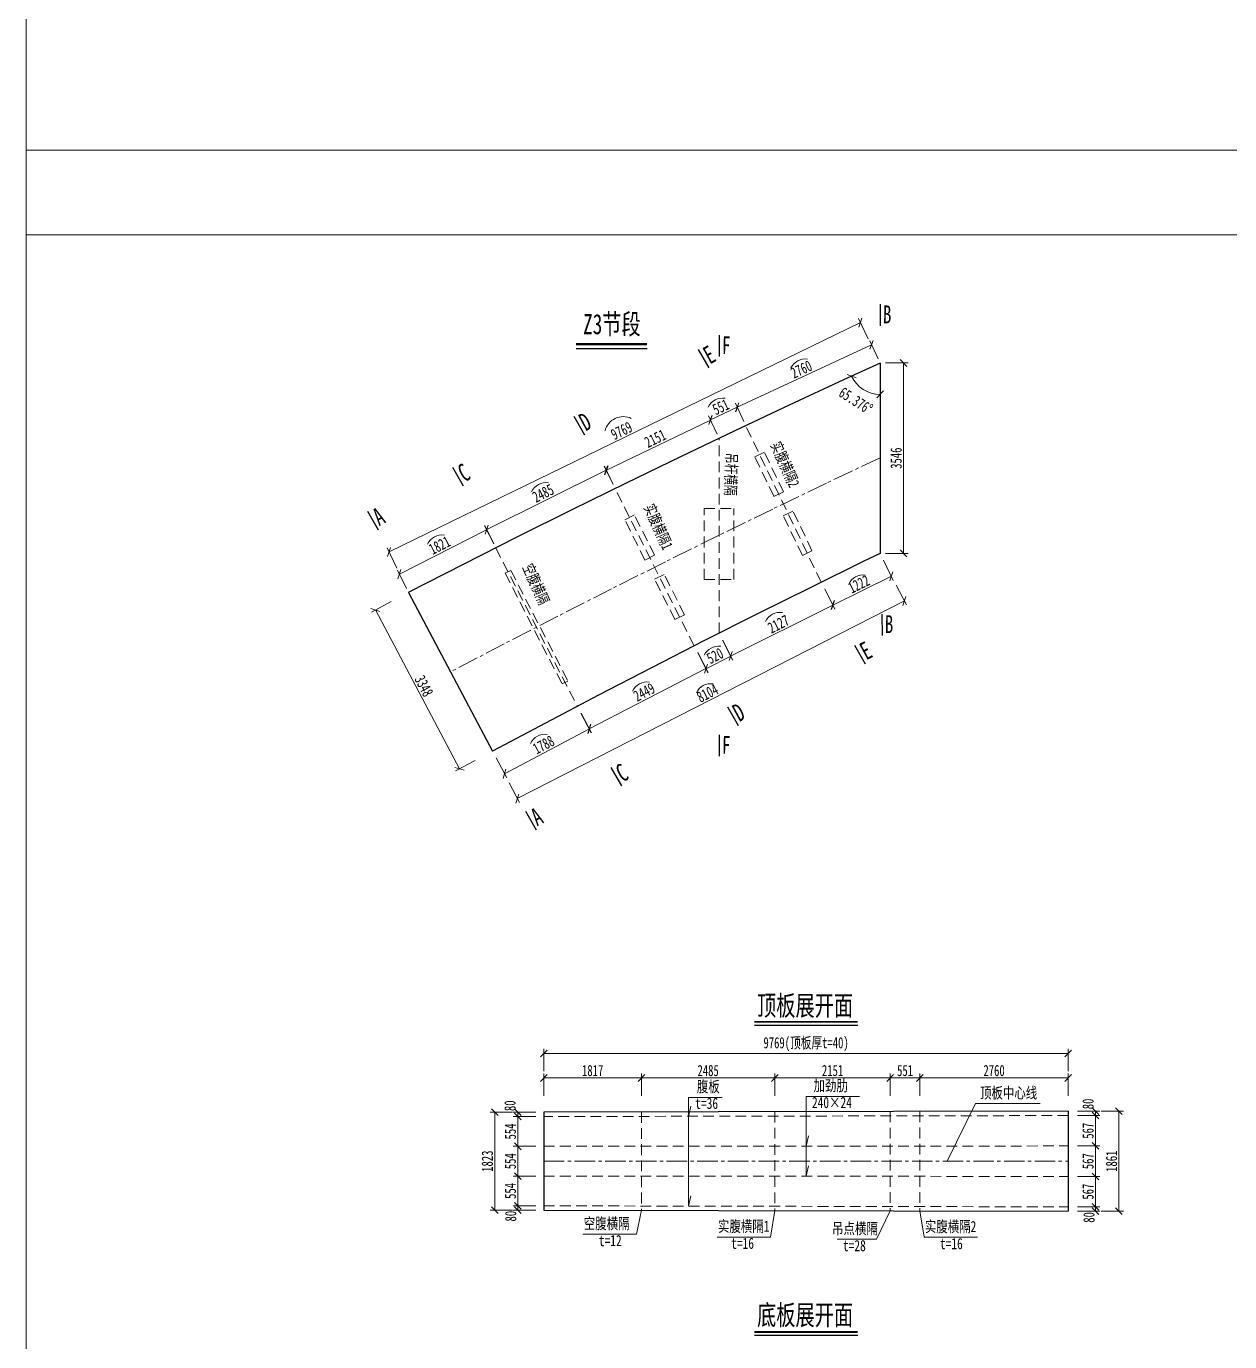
# Model space of a CAD drawing. Header units: millimetres. Extents: x -411717 to -116098, y 0 to 693159.
# Drawn here: x -216406 to -193988, y 296258 to 320762 of the extents above; entities that cross this region are included whole.
import ezdxf
from ezdxf.enums import TextEntityAlignment as Align

# ---------------------------------------------------------------- set-up
doc = ezdxf.new("R2010")
doc.units = ezdxf.units.MM
doc.header["$LTSCALE"] = 2
doc.header["$PDMODE"] = 3
doc.header["$PDSIZE"] = -10
doc.linetypes.add('CENTER2', pattern=[28.575, 19.05, -3.175, 3.175, -3.175])
doc.linetypes.add('DASHED', pattern=[0.75, 0.5, -0.25])
doc.layers.get('Defpoints').update_dxf_attribs({"color": 8, "lineweight": 9})
for name, color, linetype, lineweight in [('中心线', 7, 'CENTER2', 15), ('标注', 4, 'Continuous', 13), ('标注线及字体', 2, 'Continuous', 15), ('桥 构造粗实', 1, 'Continuous', 30), ('细实线', 4, 'Continuous', 15), ('虚线', 4, 'DASHED', 15), ('钢板粗线', 1, 'Continuous', 25)]:
    doc.layers.add(name, color=color, linetype=linetype, lineweight=lineweight)
doc.styles.add('111', font='仿宋_GB2312.ttf', dxfattribs={"width": 0.7})
doc.styles.add('BM_Anno', font='仿宋_GB2312.ttf', dxfattribs={"width": 0.85})
doc.styles.add('仿宋字', font='仿宋_GB2312.ttf', dxfattribs={"width": 0.7})
doc.dimstyles.new('200', dxfattribs={"dimscale": 0, "dimtxt": 2.5, "dimasz": 1.5, "dimexe": 1, "dimexo": 1, "dimgap": 0.4, "dimtad": 1, "dimdec": 0, "dimdsep": 46, "dimtxsty": '111', "dimblk": 'OBLIQUE', "dimcen": 0, "dimclrd": 256, "dimclre": 256, "dimclrt": 256, "dimadec": 1, "dimazin": 2, "dimtfac": 1, "dimtdec": 0, "dimtmove": 2, "dimatfit": 3, "dimfxl": 4, "dimfxlon": 1, "dimtolj": 1, "dimlwd": -1, "dimlwe": -1, "dimarcsym": 0})

# ---------------------------------------------------------------- blocks, each defined once
blk = doc.blocks.new('_Oblique')
at = {"color": 0, "linetype": 'ByBlock', "lineweight": -2}
blk.add_line((-0.5, -0.5), (0.5, 0.5), dxfattribs=at)
blk = doc.blocks.new('*D1661')
at = {"layer": 'Defpoints', "color": 0, "transparency": 16777216}
for p in [(-205604, 312493), (-205435, 312153), (-207659, 311045)]:
    blk.add_point(p, dxfattribs=at)
at = {"layer": '标注', "transparency": 16777216}
for p, q in [((-207829, 311386), (-205604, 312493)), ((-205472, 312227), (-205641, 312568)), ((-207696, 311120), (-207866, 311460))]:
    blk.add_line(p, q, dxfattribs=at)
at = {"layer": '标注', "transparency": 16777216, "xscale": 125.0000000000001, "yscale": 125.0000000000001, "zscale": 125.0000000000001}
for p, rotation in [((-205604, 312493), 26.47063956937237), ((-207829, 311386), 206.4706395693724)]:
    blk.add_blockref('_Oblique', p, dxfattribs=dict(at, rotation=rotation))
at = {"layer": '标注', "transparency": 16777216, "insert": (-206778, 312063), "char_height": 208.3, "attachment_point": 5, "rotation": 26.4706, "style": '111'}
blk.add_mtext('\\A1;2485', dxfattribs=at)
blk = doc.blocks.new('*D1655')
at = {"layer": 'Defpoints', "color": 0, "transparency": 16777216}
for p in [(-207832, 311384), (-207659, 311045), (-209282, 310217)]:
    blk.add_point(p, dxfattribs=at)
at = {"layer": '标注', "transparency": 16777216}
for p, q in [((-207697, 311119), (-207870, 311458)), ((-209455, 310556), (-207832, 311384)), ((-209320, 310291), (-209493, 310630))]:
    blk.add_line(p, q, dxfattribs=at)
at = {"layer": '标注', "transparency": 16777216, "xscale": 125.0000000000001, "yscale": 125.0000000000001, "zscale": 125.0000000000001}
for p, rotation in [((-207832, 311384), 27.03299920683917), ((-209455, 310556), 207.0329992068392)]:
    blk.add_blockref('_Oblique', p, dxfattribs=dict(at, rotation=rotation))
at = {"layer": '标注', "transparency": 16777216, "insert": (-208706, 311093), "char_height": 208.3, "attachment_point": 5, "rotation": 27.033, "style": '111'}
blk.add_mtext('\\A1;1821', dxfattribs=at)
blk = doc.blocks.new('*D1656')
at = {"layer": 'Defpoints', "color": 0, "transparency": 16777216}
for p in [(-203662, 313428), (-203499, 313089), (-205435, 312153)]:
    blk.add_point(p, dxfattribs=at)
at = {"layer": '标注', "transparency": 16777216}
for p, q in [((-205598, 312491), (-203662, 313428)), ((-203535, 313164), (-203698, 313503)), ((-205471, 312228), (-205635, 312566))]:
    blk.add_line(p, q, dxfattribs=at)
at = {"layer": '标注', "transparency": 16777216, "xscale": 125.0000000000001, "yscale": 125.0000000000001, "zscale": 125.0000000000001}
for p, rotation in [((-203662, 313428), 25.81552757595217), ((-205598, 312491), 205.8155275759522)]:
    blk.add_blockref('_Oblique', p, dxfattribs=dict(at, rotation=rotation))
at = {"layer": '标注', "transparency": 16777216, "insert": (-204690, 313083), "char_height": 208.3, "attachment_point": 5, "rotation": 25.8155, "style": '111'}
blk.add_mtext('\\A1;2151', dxfattribs=at)
blk = doc.blocks.new('*D1657')
at = {"layer": 'Defpoints', "color": 0, "transparency": 16777216}
for p in [(-206138, 308095), (-205915, 307675), (-207718, 307257)]:
    blk.add_point(p, dxfattribs=at)
at = {"layer": '细实线', "transparency": 16777216}
for p, q in [((-206071, 307969), (-205876, 307601)), ((-207496, 306837), (-205915, 307675)), ((-207652, 307132), (-207457, 306764))]:
    blk.add_line(p, q, dxfattribs=at)
at = {"layer": '细实线', "transparency": 16777216, "xscale": 125.0000000000001, "yscale": 125.0000000000001, "zscale": 125.0000000000001}
for p, rotation in [((-205915, 307675), 27.92107523219301), ((-207496, 306837), 207.921075232193)]:
    blk.add_blockref('_Oblique', p, dxfattribs=dict(at, rotation=rotation))
at = {"layer": '细实线', "transparency": 16777216, "insert": (-206770, 307378), "char_height": 208.3, "attachment_point": 5, "rotation": 27.9211, "style": '111'}
blk.add_mtext('\\A1;1788', dxfattribs=at)
blk = doc.blocks.new('*D1658')
at = {"layer": 'Defpoints', "color": 0, "transparency": 16777216}
for p in [(-203963, 309221), (-203744, 308798), (-206138, 308095)]:
    blk.add_point(p, dxfattribs=at)
at = {"layer": '标注', "transparency": 16777216}
for p, q in [((-203897, 309095), (-203706, 308724)), ((-205919, 307673), (-203744, 308798)), ((-206073, 307969), (-205881, 307599))]:
    blk.add_line(p, q, dxfattribs=at)
at = {"layer": '标注', "transparency": 16777216, "xscale": 125.0000000000001, "yscale": 125.0000000000001, "zscale": 125.0000000000001}
for p, rotation in [((-203744, 308798), 27.36393538222312), ((-205919, 307673), 207.3639353822231)]:
    blk.add_blockref('_Oblique', p, dxfattribs=dict(at, rotation=rotation))
at = {"layer": '标注', "transparency": 16777216, "insert": (-204895, 308358), "char_height": 208.3, "attachment_point": 5, "rotation": 27.3639, "style": '111'}
blk.add_mtext('\\A1;2449', dxfattribs=at)
blk = doc.blocks.new('*D1659')
at = {"layer": 'Defpoints', "color": 0, "transparency": 16777216}
for p in [(-201596, 310408), (-201382, 309980), (-203499, 309456)]:
    blk.add_point(p, dxfattribs=at)
at = {"layer": '标注', "transparency": 16777216}
for p, q in [((-201531, 310278), (-201345, 309906)), ((-203285, 309029), (-201382, 309980)), ((-203434, 309327), (-203247, 308954))]:
    blk.add_line(p, q, dxfattribs=at)
at = {"layer": '标注', "transparency": 16777216, "xscale": 125.0000000000001, "yscale": 125.0000000000001, "zscale": 125.0000000000001}
for p, rotation in [((-201382, 309980), 26.5707572793819), ((-203285, 309029), 206.5707572793819)]:
    blk.add_blockref('_Oblique', p, dxfattribs=dict(at, rotation=rotation))
at = {"layer": '标注', "transparency": 16777216, "insert": (-202395, 309627), "char_height": 208.3, "attachment_point": 5, "rotation": 26.5708, "style": '111'}
blk.add_mtext('\\A1;2127', dxfattribs=at)
blk = doc.blocks.new('*D1654')
at = {"layer": 'Defpoints', "color": 0, "transparency": 16777216}
for p in [(-203161, 313665), (-203001, 313325), (-203499, 313089)]:
    blk.add_point(p, dxfattribs=at)
at = {"layer": '标注', "transparency": 16777216}
for p, q in [((-203659, 313429), (-203161, 313665)), ((-203036, 313400), (-203197, 313740)), ((-203534, 313165), (-203695, 313504))]:
    blk.add_line(p, q, dxfattribs=at)
at = {"layer": '标注', "transparency": 16777216, "xscale": 125.0000000000001, "yscale": 125.0000000000001, "zscale": 125.0000000000001}
for p, rotation in [((-203161, 313665), 25.3133605010566), ((-203659, 313429), 205.3133605010566)]:
    blk.add_blockref('_Oblique', p, dxfattribs=dict(at, rotation=rotation))
at = {"layer": '标注', "transparency": 16777216, "insert": (-203469, 313671), "char_height": 208.3, "attachment_point": 5, "rotation": 25.3134, "style": '111'}
blk.add_mtext('\\A1;551', dxfattribs=at)
blk = doc.blocks.new('*D1660')
at = {"layer": 'Defpoints', "color": 0, "transparency": 16777216}
for p in [(-203499, 309456), (-203963, 309221), (-203282, 309030)]:
    blk.add_point(p, dxfattribs=at)
at = {"layer": '标注', "transparency": 16777216}
for p, q in [((-203433, 309327), (-203244, 308956)), ((-203897, 309092), (-203708, 308720)), ((-203746, 308794), (-203282, 309030))]:
    blk.add_line(p, q, dxfattribs=at)
at = {"layer": '标注', "transparency": 16777216, "xscale": 125.0000000000001, "yscale": 125.0000000000001, "zscale": 125.0000000000001}
for p, rotation in [((-203282, 309030), 26.92958312369735), ((-203746, 308794), 206.9295831236974)]:
    blk.add_blockref('_Oblique', p, dxfattribs=dict(at, rotation=rotation))
at = {"layer": '标注', "transparency": 16777216, "insert": (-203576, 309035), "char_height": 208.3, "attachment_point": 5, "rotation": 26.9296, "style": '111'}
blk.add_mtext('\\A1;520', dxfattribs=at)
blk = doc.blocks.new('*D1662')
at = {"layer": 'Defpoints', "color": 0, "transparency": 16777216}
for p in [(-209278, 310219), (-207712, 307261), (-208336, 306930)]:
    blk.add_point(p, dxfattribs=at)
at = {"layer": '细实线', "transparency": 16777216}
for p, q in [((-209608, 310045), (-209976, 309850)), ((-209902, 309889), (-208336, 306930)), ((-208042, 307086), (-208410, 306891))]:
    blk.add_line(p, q, dxfattribs=at)
at = {"layer": '细实线', "transparency": 16777216, "xscale": 125.0000000000001, "yscale": 125.0000000000001, "zscale": 125.0000000000001}
for p, rotation in [((-209902, 309889), 117.8951063882113), ((-208336, 306930), 297.8951063882113)]:
    blk.add_blockref('_Oblique', p, dxfattribs=dict(at, rotation=rotation))
at = {"layer": '细实线', "transparency": 16777216, "insert": (-208998, 308474), "char_height": 208.3, "attachment_point": 5, "rotation": 297.8951, "style": '111'}
blk.add_mtext('\\A1;3348', dxfattribs=at)
blk = doc.blocks.new('*D1663')
at = {"layer": 'Defpoints', "color": 0, "transparency": 16777216}
for p in [(-200659, 314829), (-200501, 314490), (-203003, 313325)]:
    blk.add_point(p, dxfattribs=at)
at = {"layer": '标注', "transparency": 16777216}
for p, q in [((-200536, 314565), (-200694, 314905)), ((-203161, 313665), (-200659, 314829)), ((-203038, 313401), (-203196, 313740))]:
    blk.add_line(p, q, dxfattribs=at)
at = {"layer": '标注', "transparency": 16777216, "xscale": 125.0000000000001, "yscale": 125.0000000000001, "zscale": 125.0000000000001}
for p, rotation in [((-200659, 314829), 24.96309006233841), ((-203161, 313665), 204.9630900623384)]:
    blk.add_blockref('_Oblique', p, dxfattribs=dict(at, rotation=rotation))
at = {"layer": '标注', "transparency": 16777216, "insert": (-201968, 314372), "char_height": 208.3, "attachment_point": 5, "rotation": 24.9631, "style": '111'}
blk.add_mtext('\\A1;2760', dxfattribs=at)
blk = doc.blocks.new('*D1664')
at = {"layer": 'Defpoints', "color": 0, "transparency": 16777216}
for p in [(-200501, 310944), (-200291, 310516), (-201590, 310409)]:
    blk.add_point(p, dxfattribs=at)
at = {"layer": '标注', "transparency": 16777216}
for p, q in [((-200438, 310815), (-200254, 310441)), ((-201380, 309981), (-200291, 310516)), ((-201527, 310281), (-201343, 309907))]:
    blk.add_line(p, q, dxfattribs=at)
at = {"layer": '标注', "transparency": 16777216, "xscale": 125.0000000000001, "yscale": 125.0000000000001, "zscale": 125.0000000000001}
for p, rotation in [((-200291, 310516), 26.16005360587092), ((-201380, 309981), 206.1600536058709)]:
    blk.add_blockref('_Oblique', p, dxfattribs=dict(at, rotation=rotation))
at = {"layer": '标注', "transparency": 16777216, "insert": (-200896, 310372), "char_height": 208.3, "attachment_point": 5, "rotation": 26.1601, "style": '111'}
blk.add_mtext('\\A1;1222', dxfattribs=at)
blk = doc.blocks.new('*D1665')
at = {"layer": 'Defpoints', "color": 0, "transparency": 16777216}
for p in [(-200867, 315242), (-200501, 314490), (-209282, 310217)]:
    blk.add_point(p, dxfattribs=at)
at = {"layer": '细实线', "transparency": 16777216}
for p, q in [((-209648, 310969), (-200867, 315242)), ((-200721, 314942), (-200904, 315316)), ((-209502, 310669), (-209684, 311044))]:
    blk.add_line(p, q, dxfattribs=at)
at = {"layer": '细实线', "transparency": 16777216, "xscale": 125.0000000000001, "yscale": 125.0000000000001, "zscale": 125.0000000000001}
for p, rotation in [((-200867, 315242), 25.9466516971095), ((-209648, 310969), 205.9466516971095)]:
    blk.add_blockref('_Oblique', p, dxfattribs=dict(at, rotation=rotation))
at = {"layer": '细实线', "transparency": 16777216, "insert": (-205317, 313229), "char_height": 208.3, "attachment_point": 5, "rotation": 25.9467, "style": '111'}
blk.add_mtext('\\A1;9769', dxfattribs=at)
blk = doc.blocks.new('*D1666')
at = {"layer": 'Defpoints', "color": 0, "transparency": 16777216}
for p in [(-200501, 310944), (-200048, 310057), (-207712, 307261)]:
    blk.add_point(p, dxfattribs=at)
at = {"layer": '细实线', "transparency": 16777216}
for p, q in [((-200200, 310353), (-200010, 309982)), ((-207259, 306374), (-200048, 310057)), ((-207410, 306671), (-207221, 306300))]:
    blk.add_line(p, q, dxfattribs=at)
at = {"layer": '细实线', "transparency": 16777216, "xscale": 125.0000000000001, "yscale": 125.0000000000001, "zscale": 125.0000000000001}
for p, rotation in [((-200048, 310057), 27.05656959825698), ((-207259, 306374), 207.056569598257)]:
    blk.add_blockref('_Oblique', p, dxfattribs=dict(at, rotation=rotation))
at = {"layer": '细实线', "transparency": 16777216, "insert": (-203716, 308338), "char_height": 208.3, "attachment_point": 5, "rotation": 27.0566, "style": '111'}
blk.add_mtext('\\A1;8104', dxfattribs=at)
blk = doc.blocks.new('*D1739')
at = {"layer": 'Defpoints', "color": 0, "transparency": 16777216}
for p in [(-200501, 314490), (-200501, 310944), (-200064, 310944)]:
    blk.add_point(p, dxfattribs=at)
at = {"layer": '标注', "transparency": 16777216}
for p, q in [((-200397, 314490), (-199980, 314490)), ((-200064, 314490), (-200064, 310944)), ((-200397, 310944), (-199980, 310944))]:
    blk.add_line(p, q, dxfattribs=at)
at = {"layer": '标注', "transparency": 16777216, "xscale": 125.0000000000001, "yscale": 125.0000000000001, "zscale": 125.0000000000001}
for p, rotation in [((-200064, 314490), 90), ((-200064, 310944), 270)]:
    blk.add_blockref('_Oblique', p, dxfattribs=dict(at, rotation=rotation))
at = {"layer": '标注', "transparency": 16777216, "insert": (-200201, 312717), "char_height": 208.3, "attachment_point": 5, "rotation": 90, "style": '111'}
blk.add_mtext('\\A1;3546', dxfattribs=at)
blk = doc.blocks.new('*D1740')
at = {"layer": 'Defpoints', "color": 0, "transparency": 16777216}
for p in [(-200501, 314490), (-200501, 314490), (-201185, 314176), (-200904, 314067), (-200501, 310944)]:
    blk.add_point(p, dxfattribs=at)
at = {"layer": '标注', "transparency": 16777216}
blk.add_arc((-200501, 314490), 584, 204.6239, 270, dxfattribs=at)
at = {"layer": '标注', "transparency": 16777216, "xscale": 125.0000000000001, "yscale": 125.0000000000001, "zscale": 125.0000000000001, "rotation": 114.623948410243}
blk.add_blockref('_Oblique', (-201032, 314246), dxfattribs=at)
at = {"layer": '标注', "transparency": 16777216, "xscale": 125.0000000000001, "yscale": 125.0000000000001, "zscale": 125.0000000000001}
blk.add_blockref('_Oblique', (-200501, 313906), dxfattribs=at)
at = {"layer": '标注', "transparency": 16777216, "insert": (-200952, 313788), "char_height": 208.33, "attachment_point": 5, "rotation": 327.312, "style": '111'}
blk.add_mtext('\\A1;65.376°', dxfattribs=at)
blk = doc.blocks.new('*D1744')
at = {"layer": 'Defpoints', "color": 0, "transparency": 16777216}
for p in [(-206764, 301170), (-206764, 300531), (-204947, 300531)]:
    blk.add_point(p, dxfattribs=at)
at = {"layer": '标注', "transparency": 16777216}
for p, q in [((-206764, 300837), (-206764, 301254)), ((-204947, 301170), (-206764, 301170)), ((-204947, 300837), (-204947, 301254))]:
    blk.add_line(p, q, dxfattribs=at)
at = {"layer": '标注', "transparency": 16777216, "xscale": 125, "yscale": 125, "zscale": 125, "rotation": 180}
blk.add_blockref('_Oblique', (-206764, 301170), dxfattribs=at)
at = {"layer": '标注', "transparency": 16777216, "xscale": 125, "yscale": 125, "zscale": 125}
blk.add_blockref('_Oblique', (-204947, 301170), dxfattribs=at)
at = {"layer": '标注', "transparency": 16777216, "insert": (-205855, 301308), "char_height": 208.3, "attachment_point": 5, "style": '111'}
blk.add_mtext('\\A1;1817', dxfattribs=at)
blk = doc.blocks.new('*D1745')
at = {"layer": 'Defpoints', "color": 0, "transparency": 16777216}
for p in [(-200311, 301170), (-202462, 300540), (-200311, 300540)]:
    blk.add_point(p, dxfattribs=at)
at = {"layer": '标注', "transparency": 16777216}
for p, q in [((-202462, 300837), (-202462, 301254)), ((-202462, 301170), (-200311, 301170)), ((-200311, 300837), (-200311, 301254))]:
    blk.add_line(p, q, dxfattribs=at)
at = {"layer": '标注', "transparency": 16777216, "xscale": 125, "yscale": 125, "zscale": 125, "rotation": 180}
blk.add_blockref('_Oblique', (-202462, 301170), dxfattribs=at)
at = {"layer": '标注', "transparency": 16777216, "xscale": 125, "yscale": 125, "zscale": 125}
blk.add_blockref('_Oblique', (-200311, 301170), dxfattribs=at)
at = {"layer": '标注', "transparency": 16777216, "insert": (-201386, 301308), "char_height": 208.3, "attachment_point": 5, "style": '111'}
blk.add_mtext('\\A1;2151', dxfattribs=at)
blk = doc.blocks.new('*D1746')
at = {"layer": 'Defpoints', "color": 0, "transparency": 16777216}
for p in [(-199760, 301170), (-200311, 300540), (-199760, 300540)]:
    blk.add_point(p, dxfattribs=at)
at = {"layer": '标注', "transparency": 16777216}
for p, q in [((-200311, 300837), (-200311, 301254)), ((-200311, 301170), (-199760, 301170)), ((-199760, 300837), (-199760, 301254))]:
    blk.add_line(p, q, dxfattribs=at)
at = {"layer": '标注', "transparency": 16777216, "xscale": 125, "yscale": 125, "zscale": 125, "rotation": 180}
blk.add_blockref('_Oblique', (-200311, 301170), dxfattribs=at)
at = {"layer": '标注', "transparency": 16777216, "xscale": 125, "yscale": 125, "zscale": 125}
blk.add_blockref('_Oblique', (-199760, 301170), dxfattribs=at)
at = {"layer": '标注', "transparency": 16777216, "insert": (-200035, 301308), "char_height": 208.3, "attachment_point": 5, "style": '111'}
blk.add_mtext('\\A1;551', dxfattribs=at)
blk = doc.blocks.new('*D1747')
at = {"layer": 'Defpoints', "color": 0, "transparency": 16777216}
for p in [(-196995, 301170), (-199760, 300545), (-196995, 300551)]:
    blk.add_point(p, dxfattribs=at)
at = {"layer": '标注', "transparency": 16777216}
for p, q in [((-199760, 300837), (-199760, 301254)), ((-199760, 301170), (-196995, 301170)), ((-196995, 300837), (-196995, 301254))]:
    blk.add_line(p, q, dxfattribs=at)
at = {"layer": '标注', "transparency": 16777216, "xscale": 125, "yscale": 125, "zscale": 125, "rotation": 180}
blk.add_blockref('_Oblique', (-199760, 301170), dxfattribs=at)
at = {"layer": '标注', "transparency": 16777216, "xscale": 125, "yscale": 125, "zscale": 125}
blk.add_blockref('_Oblique', (-196995, 301170), dxfattribs=at)
at = {"layer": '标注', "transparency": 16777216, "insert": (-198377, 301308), "char_height": 208.3, "attachment_point": 5, "style": '111'}
blk.add_mtext('\\A1;2760', dxfattribs=at)
blk = doc.blocks.new('*D1748')
at = {"layer": 'Defpoints', "color": 0, "transparency": 16777216}
for p in [(-206764, 301629), (-206764, 300532), (-196995, 300551)]:
    blk.add_point(p, dxfattribs=at)
at = {"layer": '标注', "transparency": 16777216}
for p, q in [((-206764, 301295), (-206764, 301712)), ((-196995, 301295), (-196995, 301712)), ((-196995, 301629), (-206764, 301629))]:
    blk.add_line(p, q, dxfattribs=at)
at = {"layer": '标注', "transparency": 16777216, "xscale": 125, "yscale": 125, "zscale": 125, "rotation": 180}
blk.add_blockref('_Oblique', (-206764, 301629), dxfattribs=at)
at = {"layer": '标注', "transparency": 16777216, "xscale": 125, "yscale": 125, "zscale": 125}
blk.add_blockref('_Oblique', (-196995, 301629), dxfattribs=at)
at = {"layer": '标注', "transparency": 16777216, "insert": (-201879, 301799), "char_height": 208.33, "attachment_point": 5, "style": '111'}
blk.add_mtext('\\A1;9769(顶板厚t=40)', dxfattribs=at)
blk = doc.blocks.new('*D1749')
at = {"layer": 'Defpoints', "color": 0, "transparency": 16777216}
for p in [(-207249, 300452), (-206764, 300532), (-206764, 300452)]:
    blk.add_point(p, dxfattribs=at)
at = {"layer": '标注', "transparency": 16777216}
for p, q in [((-206916, 300532), (-207333, 300532)), ((-206916, 300452), (-207333, 300452)), ((-207249, 300532), (-207249, 300452))]:
    blk.add_line(p, q, dxfattribs=at)
at = {"layer": '标注', "transparency": 16777216, "xscale": 125, "yscale": 125, "zscale": 125}
for p, rotation in [((-207249, 300532), 90), ((-207249, 300452), 270)]:
    blk.add_blockref('_Oblique', p, dxfattribs=dict(at, rotation=rotation))
at = {"layer": '标注', "transparency": 16777216, "insert": (-207394, 300653), "char_height": 208.3, "attachment_point": 5, "rotation": 90, "style": '111'}
blk.add_mtext('\\A1;80', dxfattribs=at)
blk = doc.blocks.new('*D1750')
at = {"layer": 'Defpoints', "color": 0, "transparency": 16777216}
for p in [(-206764, 300452), (-207249, 299897), (-206764, 299897)]:
    blk.add_point(p, dxfattribs=at)
at = {"layer": '标注', "transparency": 16777216}
for p, q in [((-206916, 300452), (-207333, 300452)), ((-207249, 300452), (-207249, 299897)), ((-206916, 299897), (-207333, 299897))]:
    blk.add_line(p, q, dxfattribs=at)
at = {"layer": '标注', "transparency": 16777216, "xscale": 125, "yscale": 125, "zscale": 125}
for p, rotation in [((-207249, 300452), 90), ((-207249, 299897), 270)]:
    blk.add_blockref('_Oblique', p, dxfattribs=dict(at, rotation=rotation))
at = {"layer": '标注', "transparency": 16777216, "insert": (-207387, 300174), "char_height": 208.3, "attachment_point": 5, "rotation": 90, "style": '111'}
blk.add_mtext('\\A1;554', dxfattribs=at)
blk = doc.blocks.new('*D1751')
at = {"layer": 'Defpoints', "color": 0, "transparency": 16777216}
for p in [(-206764, 299897), (-207249, 299343), (-206764, 299343)]:
    blk.add_point(p, dxfattribs=at)
at = {"layer": '标注', "transparency": 16777216}
for p, q in [((-206916, 299897), (-207333, 299897)), ((-207249, 299897), (-207249, 299343)), ((-206916, 299343), (-207333, 299343))]:
    blk.add_line(p, q, dxfattribs=at)
at = {"layer": '标注', "transparency": 16777216, "xscale": 125, "yscale": 125, "zscale": 125}
for p, rotation in [((-207249, 299897), 90), ((-207249, 299343), 270)]:
    blk.add_blockref('_Oblique', p, dxfattribs=dict(at, rotation=rotation))
at = {"layer": '标注', "transparency": 16777216, "insert": (-207387, 299620), "char_height": 208.3, "attachment_point": 5, "rotation": 90, "style": '111'}
blk.add_mtext('\\A1;554', dxfattribs=at)
blk = doc.blocks.new('*D1752')
at = {"layer": 'Defpoints', "color": 0, "transparency": 16777216}
for p in [(-206764, 299343), (-207249, 298789), (-206764, 298789)]:
    blk.add_point(p, dxfattribs=at)
at = {"layer": '标注', "transparency": 16777216}
for p, q in [((-206916, 299343), (-207333, 299343)), ((-207249, 299343), (-207249, 298789)), ((-206916, 298789), (-207333, 298789))]:
    blk.add_line(p, q, dxfattribs=at)
at = {"layer": '标注', "transparency": 16777216, "xscale": 125, "yscale": 125, "zscale": 125}
for p, rotation in [((-207249, 299343), 90), ((-207249, 298789), 270)]:
    blk.add_blockref('_Oblique', p, dxfattribs=dict(at, rotation=rotation))
at = {"layer": '标注', "transparency": 16777216, "insert": (-207387, 299066), "char_height": 208.3, "attachment_point": 5, "rotation": 90, "style": '111'}
blk.add_mtext('\\A1;554', dxfattribs=at)
blk = doc.blocks.new('*D1753')
at = {"layer": 'Defpoints', "color": 0, "transparency": 16777216}
for p in [(-206765, 298789), (-207249, 298709), (-206765, 298709)]:
    blk.add_point(p, dxfattribs=at)
at = {"layer": '标注', "transparency": 16777216}
for p, q in [((-206916, 298789), (-207333, 298789)), ((-207249, 298789), (-207249, 298709)), ((-206916, 298709), (-207333, 298709))]:
    blk.add_line(p, q, dxfattribs=at)
at = {"layer": '标注', "transparency": 16777216, "xscale": 125, "yscale": 125, "zscale": 125}
for p, rotation in [((-207249, 298789), 90), ((-207249, 298709), 270)]:
    blk.add_blockref('_Oblique', p, dxfattribs=dict(at, rotation=rotation))
at = {"layer": '标注', "transparency": 16777216, "insert": (-207381, 298596), "char_height": 208.3, "attachment_point": 5, "rotation": 90, "style": '111'}
blk.add_mtext('\\A1;80', dxfattribs=at)
blk = doc.blocks.new('*D1754')
at = {"layer": 'Defpoints', "color": 0, "transparency": 16777216}
for p in [(-207680, 300532), (-206764, 300532), (-206764, 298709)]:
    blk.add_point(p, dxfattribs=at)
at = {"layer": '标注', "transparency": 16777216}
for p, q in [((-207346, 300532), (-207763, 300532)), ((-207680, 298709), (-207680, 300532)), ((-207346, 298709), (-207763, 298709))]:
    blk.add_line(p, q, dxfattribs=at)
at = {"layer": '标注', "transparency": 16777216, "xscale": 125, "yscale": 125, "zscale": 125}
for p, rotation in [((-207680, 300532), 90), ((-207680, 298709), 270)]:
    blk.add_blockref('_Oblique', p, dxfattribs=dict(at, rotation=rotation))
at = {"layer": '标注', "transparency": 16777216, "insert": (-207817, 299620), "char_height": 208.3, "attachment_point": 5, "rotation": 90, "style": '111'}
blk.add_mtext('\\A1;1823', dxfattribs=at)
blk = doc.blocks.new('*D1755')
at = {"layer": 'Defpoints', "color": 0, "transparency": 16777216}
for p in [(-196995, 300551), (-196995, 300471), (-196488, 300471)]:
    blk.add_point(p, dxfattribs=at)
at = {"layer": '标注', "transparency": 16777216}
for p, q in [((-196822, 300551), (-196405, 300551)), ((-196822, 300471), (-196405, 300471)), ((-196488, 300551), (-196488, 300471))]:
    blk.add_line(p, q, dxfattribs=at)
at = {"layer": '标注', "transparency": 16777216, "xscale": 125, "yscale": 125, "zscale": 125}
for p, rotation in [((-196488, 300551), 90), ((-196488, 300471), 270)]:
    blk.add_blockref('_Oblique', p, dxfattribs=dict(at, rotation=rotation))
at = {"layer": '标注', "transparency": 16777216, "insert": (-196625, 300687), "char_height": 208.3, "attachment_point": 5, "rotation": 90, "style": '111'}
blk.add_mtext('\\A1;80', dxfattribs=at)
blk = doc.blocks.new('*D1756')
at = {"layer": 'Defpoints', "color": 0, "transparency": 16777216}
for p in [(-196995, 300471), (-196995, 299904), (-196488, 299904)]:
    blk.add_point(p, dxfattribs=at)
at = {"layer": '标注', "transparency": 16777216}
for p, q in [((-196822, 300471), (-196405, 300471)), ((-196488, 300471), (-196488, 299904)), ((-196822, 299904), (-196405, 299904))]:
    blk.add_line(p, q, dxfattribs=at)
at = {"layer": '标注', "transparency": 16777216, "xscale": 125, "yscale": 125, "zscale": 125}
for p, rotation in [((-196488, 300471), 90), ((-196488, 299904), 270)]:
    blk.add_blockref('_Oblique', p, dxfattribs=dict(at, rotation=rotation))
at = {"layer": '标注', "transparency": 16777216, "insert": (-196626, 300187), "char_height": 208.3, "attachment_point": 5, "rotation": 90, "style": '111'}
blk.add_mtext('\\A1;567', dxfattribs=at)
blk = doc.blocks.new('*D1757')
at = {"layer": 'Defpoints', "color": 0, "transparency": 16777216}
for p in [(-196995, 299904), (-196995, 299337), (-196488, 299337)]:
    blk.add_point(p, dxfattribs=at)
at = {"layer": '标注', "transparency": 16777216}
for p, q in [((-196822, 299904), (-196405, 299904)), ((-196488, 299904), (-196488, 299337)), ((-196822, 299337), (-196405, 299337))]:
    blk.add_line(p, q, dxfattribs=at)
at = {"layer": '标注', "transparency": 16777216, "xscale": 125, "yscale": 125, "zscale": 125}
for p, rotation in [((-196488, 299904), 90), ((-196488, 299337), 270)]:
    blk.add_blockref('_Oblique', p, dxfattribs=dict(at, rotation=rotation))
at = {"layer": '标注', "transparency": 16777216, "insert": (-196626, 299620), "char_height": 208.3, "attachment_point": 5, "rotation": 90, "style": '111'}
blk.add_mtext('\\A1;567', dxfattribs=at)
blk = doc.blocks.new('*D1758')
at = {"layer": 'Defpoints', "color": 0, "transparency": 16777216}
for p in [(-196995, 299337), (-196996, 298770), (-196488, 298770)]:
    blk.add_point(p, dxfattribs=at)
at = {"layer": '标注', "transparency": 16777216}
for p, q in [((-196822, 299337), (-196405, 299337)), ((-196488, 299337), (-196488, 298770)), ((-196822, 298770), (-196405, 298770))]:
    blk.add_line(p, q, dxfattribs=at)
at = {"layer": '标注', "transparency": 16777216, "xscale": 125, "yscale": 125, "zscale": 125}
for p, rotation in [((-196488, 299337), 90), ((-196488, 298770), 270)]:
    blk.add_blockref('_Oblique', p, dxfattribs=dict(at, rotation=rotation))
at = {"layer": '标注', "transparency": 16777216, "insert": (-196626, 299053), "char_height": 208.3, "attachment_point": 5, "rotation": 90, "style": '111'}
blk.add_mtext('\\A1;567', dxfattribs=at)
blk = doc.blocks.new('*D1759')
at = {"layer": 'Defpoints', "color": 0, "transparency": 16777216}
for p in [(-196995, 298770), (-196995, 298690), (-196488, 298690)]:
    blk.add_point(p, dxfattribs=at)
at = {"layer": '标注', "transparency": 16777216}
for p, q in [((-196822, 298770), (-196405, 298770)), ((-196488, 298770), (-196488, 298690)), ((-196822, 298690), (-196405, 298690))]:
    blk.add_line(p, q, dxfattribs=at)
at = {"layer": '标注', "transparency": 16777216, "xscale": 125, "yscale": 125, "zscale": 125}
for p, rotation in [((-196488, 298770), 90), ((-196488, 298690), 270)]:
    blk.add_blockref('_Oblique', p, dxfattribs=dict(at, rotation=rotation))
at = {"layer": '标注', "transparency": 16777216, "insert": (-196608, 298573), "char_height": 208.3, "attachment_point": 5, "rotation": 90, "style": '111'}
blk.add_mtext('\\A1;80', dxfattribs=at)
blk = doc.blocks.new('*D1760')
at = {"layer": 'Defpoints', "color": 0, "transparency": 16777216}
for p in [(-196995, 300551), (-196052, 300551), (-196995, 298690)]:
    blk.add_point(p, dxfattribs=at)
at = {"layer": '标注', "transparency": 16777216}
for p, q in [((-196385, 300551), (-195968, 300551)), ((-196052, 298690), (-196052, 300551)), ((-196385, 298690), (-195968, 298690))]:
    blk.add_line(p, q, dxfattribs=at)
at = {"layer": '标注', "transparency": 16777216, "xscale": 125, "yscale": 125, "zscale": 125}
for p, rotation in [((-196052, 300551), 90), ((-196052, 298690), 270)]:
    blk.add_blockref('_Oblique', p, dxfattribs=dict(at, rotation=rotation))
at = {"layer": '标注', "transparency": 16777216, "insert": (-196189, 299620), "char_height": 208.3, "attachment_point": 5, "rotation": 90, "style": '111'}
blk.add_mtext('\\A1;1861', dxfattribs=at)
blk = doc.blocks.new('*D1806')
at = {"layer": 'Defpoints', "color": 0, "transparency": 16777216}
for p in [(-204947, 301170), (-204947, 300531), (-202462, 300540)]:
    blk.add_point(p, dxfattribs=at)
at = {"layer": '标注', "transparency": 16777216}
for p, q in [((-204947, 300837), (-204947, 301254)), ((-202462, 301170), (-204947, 301170)), ((-202462, 300837), (-202462, 301254))]:
    blk.add_line(p, q, dxfattribs=at)
at = {"layer": '标注', "transparency": 16777216, "xscale": 124.9999999999999, "yscale": 124.9999999999999, "zscale": 124.9999999999999, "rotation": 180}
blk.add_blockref('_Oblique', (-204947, 301170), dxfattribs=at)
at = {"layer": '标注', "transparency": 16777216, "xscale": 124.9999999999999, "yscale": 124.9999999999999, "zscale": 124.9999999999999}
blk.add_blockref('_Oblique', (-202462, 301170), dxfattribs=at)
at = {"layer": '标注', "transparency": 16777216, "insert": (-203704, 301308), "char_height": 208.3, "attachment_point": 5, "style": '111'}
blk.add_mtext('\\A1;2485', dxfattribs=at)

msp = doc.modelspace()

# ---------------------------------------------------------------- linework, layer by layer
at = {"color": 4}
for p, q in [((-206165.3, 314760.8), (-204841, 314760.8)), ((-202842, 302156.8), (-200916.7, 302156.8)), ((-202842, 296379.5), (-200916.7, 296379.5))]:
    msp.add_line(p, q, dxfattribs=at)
at = {"color": 6}
for points, const_width in [([(-206165.3, 314840.8), (-204841, 314840.8)], 48), ([(-202842, 302216.8), (-200916.7, 302216.8)], 36), ([(-202842, 296439.5), (-200916.7, 296439.5)], 36)]:
    msp.add_lwpolyline(points, dxfattribs=dict(at, const_width=const_width))
at = {"layer": '中心线', "ltscale": 10}
msp.add_line((-206763.9, 299620), (-196994.9, 299620), dxfattribs=at)
msp.add_lwpolyline([(-200501.2, 312725.6), (-201501.2, 312250.9), (-202501.2, 311769.3), (-203501.2, 311280.9), (-204501.2, 310785.7), (-205501.2, 310283.7), (-206501.2, 309774.8), (-207501.2, 309259.1), (-208501.2, 308736.6), (-208501.2, 308736.6)], dxfattribs=at)
at = {"layer": '标注'}
for p, q in [((-216405.5, 373070.7), (-216405.5, 270320.2)), ((-141948.3, 318457.8), (-216405.5, 318457.8)), ((-141948.3, 316874.6), (-216405.5, 316874.6)), ((-204067.2, 298783.3), (-204067.2, 300809)), ((-204067.2, 300809), (-203445.2, 300809)), ((-201879.6, 299339.7), (-201879.6, 300827)), ((-201879.6, 300827), (-200885.9, 300827)), ((-199250.9, 299620), (-198720.8, 300691.9)), ((-198720.8, 300691.9), (-197520.5, 300691.9)), ((-204067.2, 300450.9), (-204024.9, 300644.6)), ((-201879.7, 299900.1), (-201837.3, 300093.8)), ((-201879.4, 299339.7), (-201837, 299533.4)), ((-204067.2, 298783.3), (-204024.9, 298977)), ((-204946.9, 298705), (-205040.9, 298259.4)), ((-202461.9, 298700.1), (-202539.8, 298207.8)), ((-200565.2, 298165.3), (-200310.9, 298696)), ((-199759.9, 298694.9), (-199681.9, 298202.5)), ((-206035.4, 298259.4), (-205040.9, 298259.4)), ((-202539.8, 298207.8), (-203534.4, 298207.8)), ((-201303.1, 298165.3), (-200565.2, 298165.3)), ((-199681.9, 298202.5), (-198687.3, 298202.5))]:
    msp.add_line(p, q, dxfattribs=at)
at = {"layer": '桥 构造粗实'}
for p, q in [((-200501.1, 315583.8), (-200499.5, 315184.3)), ((-203498.6, 315010.1), (-203498.6, 314610.6)), ((-203891, 314744.1), (-203693, 314397)), ((-200501.2, 314489.7), (-200501.2, 310943.6)), ((-206203.8, 313497), (-206005.9, 313149.9)), ((-208463.2, 312548.4), (-208265.3, 312201.4)), ((-210050.1, 311730.1), (-209852.1, 311383)), ((-209284.3, 310215.9), (-207718.1, 307257.3)), ((-200466.3, 309812.9), (-200464.7, 309413.3)), ((-200974.2, 309231.3), (-200776.3, 308884.3)), ((-203343.4, 308082.8), (-203145.4, 307735.7)), ((-203498.6, 307563.9), (-203498.6, 307164.3)), ((-205518.7, 306956.9), (-205320.7, 306609.9)), ((-207105.5, 306138.6), (-206907.6, 305791.5))]:
    msp.add_line(p, q, dxfattribs=at)
for points in [[(-200501.2, 314489.7), (-201184.9, 314176.3), (-202196.8, 313705.6), (-203208.6, 313228.1), (-204220.5, 312743.6), (-205232.4, 312252.3), (-206244.4, 311754), (-207256.3, 311248.9), (-208268.3, 310736.9), (-209280.3, 310217.9), (-209284.3, 310215.9)], [(-200501.2, 310943.6), (-200805.6, 310796.1), (-201793.7, 310310.6), (-202781.8, 309818.2), (-203769.9, 309319.2), (-204758, 308813.3), (-205746, 308300.7), (-206734.1, 307781.4), (-207718.1, 307257.3)]]:
    msp.add_lwpolyline(points, dxfattribs=at)
at = {"layer": '细实线'}
for centre, radius, start, end in [((-201892.7, 314266.6), 300, 81.82453, 154.12816), ((-203431.1, 313535.9), 300, 81.82453, 154.12816), ((-205285.4, 313140.7), 350, 64.60801, 166.02717), ((-206723.2, 311961), 300, 81.82453, 154.12816), ((-208659.9, 310986.5), 300, 81.82453, 154.12816), ((-200815.3, 310241), 300, 81.82453, 154.12816), ((-202362.6, 309544.4), 300, 81.82453, 154.12816), ((-203509.6, 308915), 300, 81.82453, 154.12816), ((-204841.2, 308247.9), 300, 81.82453, 154.12816), ((-203653.3, 308215.2), 300, 81.82453, 154.12816), ((-206744.7, 307273.6), 300, 81.82453, 154.12816)]:
    msp.add_arc(centre, radius, start, end, dxfattribs=at)
at = {"layer": '虚线', "color": 2, "ltscale": 200}
for p, q in [((-201598.5, 310406.5), (-203003.8, 313324.7)), ((-202480.4, 312007.4), (-202836.3, 312746.4)), ((-202297.9, 312089.2), (-202655, 312830.8)), ((-203965.2, 309219.2), (-205437.2, 312151.4)), ((-201769.1, 310991.2), (-202124.3, 311728.8)), ((-204880.3, 310819.2), (-205257.8, 311571)), ((-204701.6, 310908.9), (-205078.3, 311659.4)), ((-201948.6, 310903), (-202304.5, 311642)), ((-204701.6, 310908.9), (-204880.3, 310819.2)), ((-204145.4, 309801), (-204522.1, 310551.4)), ((-204323.4, 309709.9), (-204700.8, 310461.7)), ((-203875.8, 309264.1), (-203876.1, 309264.8)), ((-202461.9, 300539.9), (-202461.9, 298700.1)), ((-199759.9, 300545.1), (-199759.9, 298694.9))]:
    msp.add_line(p, q, dxfattribs=at)
at = {"layer": '虚线', "color": 5, "ltscale": 200}
for p, q in [((-203501.2, 309454.9), (-203501.2, 313088)), ((-203776.2, 311780.9), (-203226.2, 311780.9)), ((-203776.2, 310454.9), (-203776.2, 311780.9)), ((-203226.2, 310454.9), (-203226.2, 311780.9)), ((-203776.2, 310454.9), (-203226.2, 310454.9)), ((-200310.9, 300544.1), (-200310.9, 298696))]:
    msp.add_line(p, q, dxfattribs=at)
at = {"layer": '虚线', "color": 6, "ltscale": 200}
for p, q in [((-207661.9, 311043.7), (-206140.5, 308093.4)), ((-207486.3, 310572.2), (-206422.8, 308509.9)), ((-207379.2, 310626.4), (-206316.5, 308565.7)), ((-204946.9, 300535), (-204946.9, 298705))]:
    msp.add_line(p, q, dxfattribs=at)
at = {"layer": '虚线', "ltscale": 200}
for p, q in [((-196994.9, 300470.5), (-206763.9, 300451.5)), ((-206763.9, 299897.2), (-196994.9, 299903.5)), ((-206763.9, 299342.8), (-196994.9, 299336.5)), ((-206763.9, 298788.5), (-196994.9, 298769.5))]:
    msp.add_line(p, q, dxfattribs=at)
at = {"layer": '虚线', "color": 2, "ltscale": 200}
for points in [[(-202653.1, 312826.8), (-202833.9, 312741.4)], [(-202297.9, 312089.2), (-202478.1, 312002.4)], [(-202124.3, 311728.8), (-202304.5, 311642)], [(-205078.3, 311659.4), (-205257.8, 311571)], [(-201769.1, 310991.2), (-201948.6, 310903)], [(-204522.1, 310551.4), (-204700.8, 310461.7)], [(-204145.4, 309801), (-204323.4, 309709.9)]]:
    msp.add_lwpolyline(points, dxfattribs=at)
at = {"layer": '虚线', "color": 6, "ltscale": 200}
for points in [[(-207379.2, 310626.4), (-207486.3, 310572.2)], [(-206316.5, 308565.7), (-206422.8, 308509.9)]]:
    msp.add_lwpolyline(points, dxfattribs=at)
at = {"layer": '钢板粗线'}
for p, q in [((-196994.9, 300550.5), (-206763.9, 300531.5)), ((-206763.9, 300531.5), (-206763.9, 298708.5)), ((-196994.9, 300550.5), (-196994.9, 298689.5)), ((-206763.9, 298708.5), (-196994.9, 298689.5))]:
    msp.add_line(p, q, dxfattribs=at)

# ---------------------------------------------------------------- texts
at = {"layer": '标注', "style": '仿宋字', "width": 0.7}
for s, rotation, p in [('B', 359.03296, (-200450.6, 315230.3)), ('F', 358.80877, (-203449.5, 314656.3)), ('E', 28.50689, (-203673.1, 314461.1)), ('D', 28.50689, (-205985.9, 313214)), ('C', 28.50689, (-208245.3, 312265.5)), ('A', 28.50689, (-209832.2, 311447.1)), ('B', 359.03296, (-200415.8, 309459.3)), ('E', 28.50689, (-200756.3, 308948.3)), ('D', 28.50689, (-203125.5, 307799.8)), ('F', 358.80877, (-203449.5, 307210.1)), ('C', 28.50689, (-205300.8, 306674)), ('A', 28.50689, (-206887.6, 305855.6))]:
    msp.add_text(s, height=333.3, rotation=rotation, dxfattribs=at).set_placement(p)
for s, rotation, p in [('实腹横隔2', 293.94633, (-202604.1, 312942.7)), ('吊杆横隔', 268.18114, (-203431.3, 312819.6)), ('实腹横隔1', 293.94633, (-204963.6, 311782.5)), ('空腹横隔', 293.94633, (-207223, 310667))]:
    msp.add_text(s, height=208.33, rotation=rotation, dxfattribs=at).set_placement(p, align=Align.BOTTOM_LEFT)
at = {"layer": '标注', "linetype": 'DASHED', "style": 'BM_Anno', "width": 0.75}
for s, p in [('腹板', (-203914.1, 300844.2)), ('加劲肋', (-201740.4, 300862.1)), ('顶板中心线', (-198639, 300726.3)), ('t=36', (-203943.6, 300531.1)), ('240×24', (-201769.8, 300546.9)), ('空腹横隔', (-206021.1, 298293.7)), ('实腹横隔1', (-203521.3, 298242.1)), ('吊点横隔', (-201395.5, 298199.7)), ('实腹横隔2', (-199667.5, 298236.9)), ('t=12', (-205738.8, 297974.9)), ('t=16', (-203274.8, 297923.3)), ('t=28', (-201192.2, 297880.8)), ('t=16', (-199385.3, 297918))]:
    msp.add_text(s, height=208.33, dxfattribs=at).set_placement(p, align=Align.BOTTOM_LEFT)
at = {"layer": '标注线及字体', "color": 0, "style": '111', "width": 0.7}
for s, p in [('Z3节段', (-205496.3, 315221.3)), ('顶板展开面', (-201898, 302525.8)), ('底板展开面', (-201898, 296761.8))]:
    msp.add_text(s, height=375, dxfattribs=at).set_placement(p, align=Align.MIDDLE)

# ---------------------------------------------------------------- dimensions: what is measured, and where the dimension line sits
at = {"layer": '标注'}
for p1, p2, distance, picture, middle in [((-203003.1, 313325), (-200501.2, 314489.7), 374.6, '*D1663', (-201968.2, 314371.6)), ((-203498.6, 313089.4), (-203000.7, 313324.9), 375.7, '*D1654', (-203469, 313671)), ((-205434.7, 312152.8), (-203498.6, 313089.4), 375.7, '*D1656', (-204690.1, 313083.1)), ((-207659.3, 311045), (-205434.7, 312152.8), 380.6, '*D1661', (-206777.9, 312062.7)), ((-209281.7, 310217.2), (-207659.3, 311045), 380.5, '*D1655', (-208706, 311092.6)), ((-203498.6, 309456.3), (-201595.9, 310407.9), -478.1, '*D1659', (-202394.9, 309627.5)), ((-203962.6, 309220.6), (-203498.6, 309456.3), -478.1, '*D1660', (-203576.3, 309034.8)), ((-206137.9, 308094.8), (-203962.6, 309220.6), -475.3, '*D1658', (-204894.9, 308357.7))]:
    dim = msp.add_aligned_dim(p1=p1, p2=p2, distance=distance, dimstyle='200', override={"dimscale": 83.333333, "dimadec": 3, "dimarcsym": 1}, dxfattribs=at)
    dim.commit()
    dim.dimension.update_dxf_attribs({"geometry": picture, "text_midpoint": middle})
dim = msp.add_angular_dim_2l(base=(-200903.8799, 314066.5644), line1=((-200501.2022, 314489.6537), (-200501.2022, 310943.5919)), line2=((-200501.2022, 314489.6537), (-201184.9125, 314176.2809)), dimstyle='200', override={"dimscale": 83.333333, "dimadec": 3, "dimarcsym": 1}, dxfattribs=at)
dim.commit()
dim.dimension.update_dxf_attribs({"geometry": '*D1740', "text_midpoint": (-200951.6612, 313787.669)})
for base, p1, p2, override, picture, middle in [((-200063.6, 310943.6), (-200501.2, 314489.7), (-200501.2, 310943.6), {"dimscale": 83.333333, "dimadec": 3, "dimarcsym": 1}, '*D1739', (-200201.1, 312716.6)), ((-207679.5, 300531.5), (-206763.9, 298708.5), (-206763.9, 300531.5), {"dimscale": 83.333333, "dimadec": 4, "dimarcsym": 1}, '*D1754', (-207817, 299620)), ((-207249.4, 299897.2), (-206763.9, 300451.5), (-206763.9, 299897.2), {"dimscale": 83.333333, "dimadec": 4, "dimarcsym": 1}, '*D1750', (-207386.9, 300174.3)), ((-196051.6, 300550.5), (-196994.9, 298689.5), (-196994.9, 300550.5), {"dimscale": 83.333333, "dimadec": 4, "dimarcsym": 1}, '*D1760', (-196189.1, 299620)), ((-196488.2, 299903.5), (-196994.7, 300470.5), (-196994.9, 299903.5), {"dimscale": 83.333333, "dimadec": 4, "dimarcsym": 1}, '*D1756', (-196625.7, 300187)), ((-207249.4, 299342.8), (-206763.9, 299897.2), (-206763.9, 299342.8), {"dimscale": 83.333333, "dimadec": 4, "dimarcsym": 1}, '*D1751', (-207386.9, 299620)), ((-196488.2, 299336.5), (-196994.9, 299903.5), (-196995.2, 299336.5), {"dimscale": 83.333333, "dimadec": 4, "dimarcsym": 1}, '*D1757', (-196625.7, 299620)), ((-207249.4, 298788.5), (-206763.9, 299342.8), (-206763.9, 298788.5), {"dimscale": 83.333333, "dimadec": 4, "dimarcsym": 1}, '*D1752', (-207386.9, 299065.7)), ((-196488.2, 298769.5), (-196995.2, 299336.5), (-196996.3, 298769.5), {"dimscale": 83.333333, "dimadec": 4, "dimarcsym": 1}, '*D1758', (-196625.7, 299053))]:
    dim = msp.add_linear_dim(base=base, p1=p1, p2=p2, angle=90, dimstyle='200', override=override, dxfattribs=at)
    dim.commit()
    dim.dimension.update_dxf_attribs({"geometry": picture, "text_midpoint": middle})
dim = msp.add_aligned_dim(p1=(-201589.9, 310408.8), p2=(-200501.2, 310943.6), distance=-476.3, text='1222', dimstyle='200', override={"dimscale": 83.333333, "dimadec": 3, "dimarcsym": 1}, dxfattribs=at)
dim.commit()
dim.dimension.update_dxf_attribs({"geometry": '*D1664', "text_midpoint": (-200896.2, 310372.1)})
for base, p1, p2, text, picture, middle in [((-206763.9, 301628.5), (-196994.9, 300550.5), (-206763.9, 300531.5), '<>(顶板厚t=40)', '*D1748', (-201879.4, 301799.2)), ((-196994.9, 301170.4), (-199759.9, 300545.1), (-196994.9, 300550.5), '2760', '*D1747', (-198377.4, 301307.9))]:
    dim = msp.add_linear_dim(base=base, p1=p1, p2=p2, text=text, dimstyle='200', override={"dimscale": 83.333333, "dimadec": 4, "dimarcsym": 1}, dxfattribs=at)
    dim.commit()
    dim.dimension.update_dxf_attribs({"geometry": picture, "text_midpoint": middle})
for base, p1, p2, picture, middle in [((-206763.9, 301170.4), (-204946.9, 300531.1), (-206763.9, 300531.1), '*D1744', (-205855.4, 301307.9)), ((-204946.9, 301170.4), (-202461.9, 300539.9), (-204946.9, 300531.1), '*D1806', (-203704.4, 301307.9)), ((-200310.9, 301170.4), (-202461.9, 300539.9), (-200310.9, 300539.9), '*D1745', (-201386.4, 301307.9)), ((-199759.9, 301170.4), (-200310.9, 300539.9), (-199759.9, 300539.9), '*D1746', (-200035.4, 301307.9))]:
    dim = msp.add_linear_dim(base=base, p1=p1, p2=p2, dimstyle='200', override={"dimscale": 83.333333, "dimadec": 4, "dimarcsym": 1}, dxfattribs=at)
    dim.commit()
    dim.dimension.update_dxf_attribs({"geometry": picture, "text_midpoint": middle})
for base, p1, p2, picture, middle in [((-207249.4, 300451.5), (-206763.9, 300531.5), (-206763.9, 300451.5), '*D1749', (-207393.7, 300652.5)), ((-196488.2, 300470.5), (-196994.9, 300550.5), (-196994.7, 300470.5), '*D1755', (-196625.1, 300687.4)), ((-207249.4, 298708.5), (-206764.9, 298788.5), (-206765.1, 298708.5), '*D1753', (-207380.6, 298595.7)), ((-196488.2, 298689.5), (-196994.9, 298769.5), (-196994.9, 298689.5), '*D1759', (-196608, 298573.1))]:
    dim = msp.add_linear_dim(base=base, p1=p1, p2=p2, angle=90, dimstyle='200', override={"dimscale": 83.333333, "dimadec": 4, "dimarcsym": 1}, dxfattribs=at)
    dim.commit()
    dim.dimension.update_dxf_attribs({"geometry": picture, "text_midpoint": middle, "dimtype": 160})
at = {"layer": '细实线'}
for p1, p2, distance, text, picture, middle in [((-209281.7, 310217.2), (-200501.2, 314489.7), 836.2, '9769', '*D1665', (-205317.5, 313229)), ((-207711.6, 307260.8), (-200501.2, 310943.6), -996, '8104', '*D1666', (-203715.9, 308337.6))]:
    dim = msp.add_aligned_dim(p1=p1, p2=p2, distance=distance, text=text, dimstyle='200', override={"dimscale": 83.333333, "dimadec": 3, "dimarcsym": 1}, dxfattribs=at)
    dim.commit()
    dim.dimension.update_dxf_attribs({"geometry": picture, "text_midpoint": middle})
for p1, p2, distance, picture, middle in [((-209277.7147, 310219.3053), (-207711.5669, 307260.7558), -706.6868, '*D1662', (-208997.6914, 308473.734)), ((-207718.1, 307257.3), (-206137.9, 308094.8), -475.3, '*D1657', (-206769.8, 307377.5))]:
    dim = msp.add_aligned_dim(p1=p1, p2=p2, distance=distance, dimstyle='200', override={"dimscale": 83.333333, "dimadec": 3, "dimarcsym": 1}, dxfattribs=at)
    dim.commit()
    dim.dimension.update_dxf_attribs({"geometry": picture, "text_midpoint": middle})

doc.saveas('drawing.dxf')
